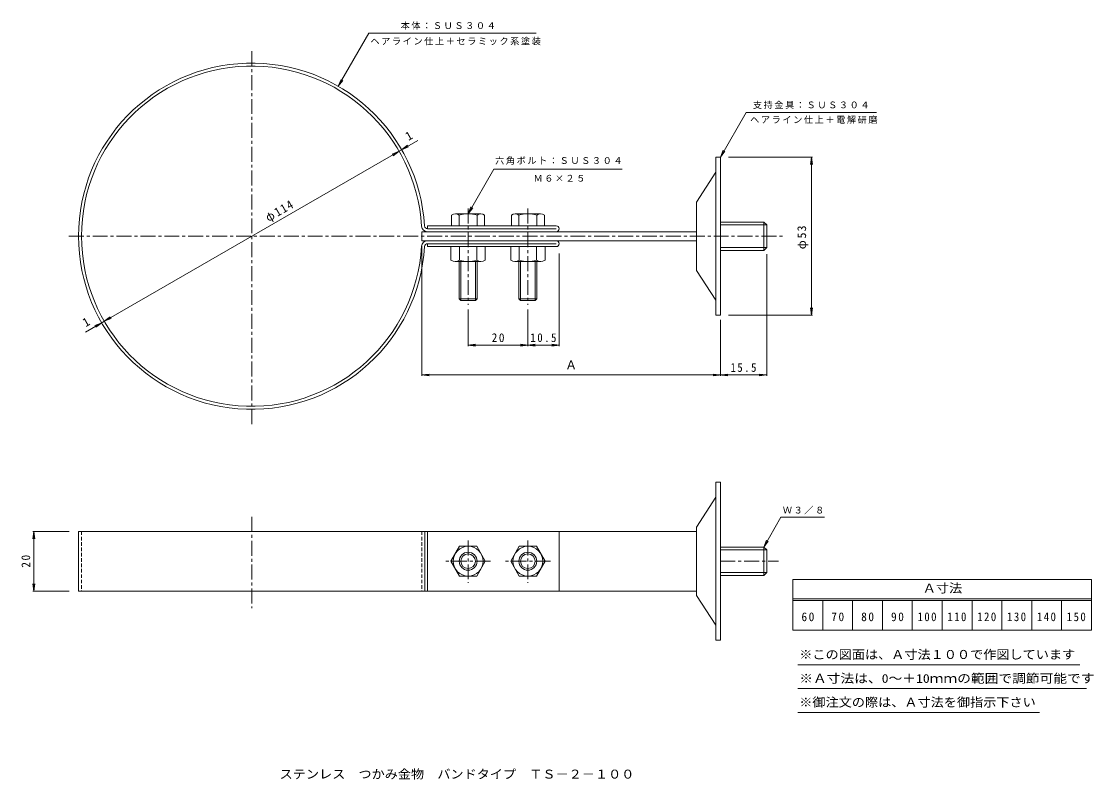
# Model space of a CAD drawing. Units: millimetres on the paper. Extents: x -175 to 184, y -136 to 118.
import ezdxf
from ezdxf.enums import TextEntityAlignment as Align

# ---------------------------------------------------------------- set-up
doc = ezdxf.new("R2010")
doc.units = ezdxf.units.MM
doc.linetypes.add('CHAIN1', pattern=[8, 5, -1, 1, -1])
doc.linetypes.add('DASHED1', pattern=[1.8, 1.2, -0.6])
for name, color, linetype, lineweight in [('0-0', 3, 'Continuous', 9), ('0-2', 4, 'Continuous', 9), ('0-4', 7, 'Continuous', 9), ('0-9', 2, 'Continuous', 9), ('0-E', 7, 'Continuous', 9)]:
    doc.layers.add(name, color=color, linetype=linetype, lineweight=lineweight)
doc.layers.add('F-5', color=2, linetype='Continuous')
doc.styles.add('ＭＳ ゴシック', font='')
doc.styles.get('ＭＳ ゴシック').set_extended_font_data('MS Gothic')

msp = doc.modelspace()

# ---------------------------------------------------------------- linework, layer by layer
at = {"layer": '0-0', "linetype": 'CHAIN1'}
for p, q in [((-98.351, 108.07), (-98.351, -16.902)), ((-159.595, 46.095), (79.394, 46.095)), ((-98.351, -47.959), (-98.351, -78.497))]:
    msp.add_line(p, q, dxfattribs=at)
at = {"layer": '0-0'}
for p, q in [((-39.457, 49.595), (3.649, 49.595)), ((-39.457, 48.595), (-39.457, 49.595)), ((-39.455, 48.595), (3.649, 48.595)), ((-39.455, 43.595), (3.649, 43.595)), ((-156.351, -52.81), (-156.351, -72.81)), ((-40.351, -52.81), (-40.351, -72.81)), ((-39.457, -52.81), (-39.457, -72.81)), ((-156.351, -72.81), (4.649, -72.81))]:
    msp.add_line(p, q, dxfattribs=at)
at = {"layer": '0-0', "linetype": 'DASHED1'}
for p, q in [((-155.351, -52.81), (-155.351, -72.81)), ((-41.351, -52.81), (-41.351, -72.81))]:
    msp.add_line(p, q, dxfattribs=at)
at = {"layer": '0-0'}
for points in [[(-39.457, 43.595), (-39.457, 42.595), (3.649, 42.595)], [(-156.351, -52.81), (4.649, -52.81), (4.649, -72.81)]]:
    msp.add_lwpolyline(points, dxfattribs=at)
for centre, radius, start, end in [((-98.351, 46.095), 58, 3.40091, 356.59909), ((-98.351, 46.095), 57, 3.40091, 356.59909), ((-39.455, 49.595), 2, 183.40097, 270), ((-39.455, 49.595), 1, 183.40097, 270), ((3.649, 48.595), 1, 270, 90), ((-39.455, 42.595), 2, 90, 176.59903), ((-39.455, 42.595), 1, 90, 176.59903), ((3.649, 43.595), 1, 270, 90)]:
    msp.add_arc(centre, radius, start, end, dxfattribs=at)
at = {"layer": '0-2', "linetype": 'CHAIN1'}
for p, q in [((-25.851, 55.401), (-25.851, 23.086)), ((-5.851, 55.401), (-5.851, 23.086)), ((-25.851, -55.87), (-25.851, -70.085)), ((-5.851, -55.87), (-5.851, -70.085)), ((-18.313, -62.81), (-33.881, -62.81)), ((1.687, -62.81), (-13.881, -62.81))]:
    msp.add_line(p, q, dxfattribs=at)
at = {"layer": '0-2'}
for p, q in [((-31.376, 53.114), (-31.376, 49.595)), ((-21.589, 53.595), (-30.114, 53.595)), ((-28.851, 53.114), (-28.851, 49.595)), ((-22.851, 53.114), (-22.851, 49.595)), ((-20.326, 53.114), (-20.326, 49.595)), ((-11.376, 53.114), (-11.376, 49.595)), ((-1.589, 53.595), (-10.114, 53.595)), ((-8.851, 53.114), (-8.851, 49.595)), ((-2.851, 53.114), (-2.851, 49.595)), ((-0.326, 53.114), (-0.326, 49.595)), ((-31.601, 38.085), (-31.601, 42.595)), ((-28.715, 38.085), (-28.715, 42.595)), ((-22.988, 38.085), (-22.988, 42.595)), ((-20.101, 38.085), (-20.101, 42.595)), ((-11.601, 38.085), (-11.601, 42.595)), ((-8.715, 38.085), (-8.715, 42.595)), ((-2.988, 38.085), (-2.988, 42.595)), ((-0.101, 38.085), (-0.101, 42.595)), ((-21.545, 37.595), (-30.158, 37.595)), ((-28.851, 37.595), (-28.851, 25.136)), ((-28.31, 37.595), (-28.31, 24.595)), ((-23.393, 37.595), (-23.393, 24.595)), ((-22.851, 37.595), (-22.851, 25.136)), ((-1.545, 37.595), (-10.158, 37.595)), ((-8.851, 37.595), (-8.851, 25.136)), ((-8.31, 37.595), (-8.31, 24.595)), ((-3.393, 37.595), (-3.393, 24.595)), ((-2.851, 37.595), (-2.851, 25.136)), ((-31.601, -62.81), (-28.715, -57.81)), ((-28.715, -57.81), (-22.988, -57.81)), ((-20.101, -62.81), (-22.988, -57.81)), ((-11.601, -62.81), (-8.715, -57.81)), ((-8.715, -57.81), (-2.988, -57.81)), ((-0.101, -62.81), (-2.988, -57.81)), ((-20.101, -62.81), (-22.988, -67.81)), ((-0.101, -62.81), (-2.988, -67.81))]:
    msp.add_line(p, q, dxfattribs=at)
for points in [[(-23.393, 24.595), (-22.851, 25.136), (-28.851, 25.136), (-28.31, 24.595)], [(-3.393, 24.595), (-2.851, 25.136), (-8.851, 25.136), (-8.31, 24.595)]]:
    msp.add_lwpolyline(points, close=True, dxfattribs=at)
for points in [[(-31.601, -62.81), (-28.715, -67.81), (-22.988, -67.81)], [(-11.601, -62.81), (-8.715, -67.81), (-2.988, -67.81)]]:
    msp.add_lwpolyline(points, dxfattribs=at)
for centre, radius in [((-25.828, -62.81), 5), ((-25.851, -62.81), 3), ((-25.851, -62.81), 2.458), ((-5.828, -62.81), 5), ((-5.851, -62.81), 3), ((-5.851, -62.81), 2.458)]:
    msp.add_circle(centre, radius, dxfattribs=at)
for centre, radius, start, end in [((-30.114, 51.695), 1.9, 48.35789, 131.64212), ((-25.851, 43.981), 9.613, 71.81625, 108.18375), ((-21.589, 51.695), 1.9, 48.35788, 131.64211), ((-10.114, 51.695), 1.9, 48.35789, 131.64212), ((-5.851, 43.981), 9.613, 71.81625, 108.18375), ((-1.589, 51.695), 1.9, 48.35788, 131.64211), ((-30.158, 39.962), 2.368, 232.44278, 307.55722), ((-25.851, 46.192), 8.598, 250.548, 289.452), ((-21.545, 39.962), 2.368, 232.44278, 307.55722), ((-10.158, 39.962), 2.368, 232.44278, 307.55722), ((-5.851, 46.192), 8.598, 250.548, 289.452), ((-1.545, 39.962), 2.368, 232.44278, 307.55722)]:
    msp.add_arc(centre, radius, start, end, dxfattribs=at)
at = {"layer": '0-4'}
for p, q in [((-48.722, 74.748), (-42.708, 78.22)), ((-48.122, 75.095), (-46.138, 76.616)), ((-48.122, 75.095), (-45.812, 76.051)), ((-145.568, 18.834), (-48.722, 74.748)), ((-48.988, 74.595), (-51.298, 73.638)), ((-48.988, 74.595), (-50.971, 73.073)), ((61.351, 72.595), (89.449, 72.595)), ((89.149, 72.595), (88.822, 70.116)), ((89.149, 19.595), (89.149, 72.595)), ((89.149, 72.595), (89.475, 70.116)), ((-41.351, 42.754), (-41.351, -0.705)), ((4.649, 40.266), (4.649, 9.295)), ((74.149, 40.066), (74.149, -0.705)), ((89.149, 19.595), (88.822, 22.073)), ((89.149, 19.595), (89.475, 22.073)), ((-145.568, 18.834), (-153.994, 13.969)), ((-147.715, 17.595), (-145.731, 19.117)), ((-147.715, 17.595), (-145.405, 18.551)), ((-25.851, 21.545), (-25.851, 9.295)), ((-5.851, 21.545), (-5.851, 9.295)), ((58.649, 18.057), (58.649, -0.705)), ((61.351, 19.595), (89.449, 19.595)), ((-148.581, 17.095), (-150.891, 16.138)), ((-148.581, 17.095), (-150.564, 15.573)), ((-25.851, 9.595), (-23.373, 9.921)), ((-25.851, 9.595), (4.649, 9.595)), ((-25.851, 9.595), (-23.373, 9.268)), ((-3.373, 9.268), (-8.33, 9.921)), ((-3.373, 9.921), (-8.33, 9.268)), ((4.649, 9.595), (2.17, 9.921)), ((4.649, 9.595), (2.17, 9.268)), ((-41.351, -0.405), (-38.873, -0.079)), ((-41.351, -0.405), (74.149, -0.405)), ((-41.351, -0.405), (-38.873, -0.732)), ((61.127, -0.732), (56.17, -0.079)), ((61.127, -0.079), (56.17, -0.732)), ((74.149, -0.405), (71.67, -0.079)), ((74.149, -0.405), (71.67, -0.732)), ((73.149, -58.06), (78.929, -48.047)), ((78.929, -48.047), (93.517, -48.047)), ((-171.351, -52.81), (-171.678, -55.288)), ((-159.495, -52.81), (-171.651, -52.81)), ((-171.351, -72.81), (-171.351, -52.81)), ((-171.351, -52.81), (-171.025, -55.288)), ((73.149, -58.06), (74.105, -55.75)), ((73.149, -58.06), (74.671, -56.076)), ((-171.351, -72.81), (-171.678, -70.331)), ((-171.351, -72.81), (-171.025, -70.331)), ((82.925, -68.931), (82.925, -85.931)), ((82.925, -68.931), (182.925, -68.931)), ((182.925, -68.931), (182.925, -85.931)), ((-159.495, -72.81), (-171.651, -72.81)), ((82.925, -75.431), (182.925, -75.431)), ((82.925, -75.931), (182.925, -75.931)), ((92.925, -75.931), (92.925, -85.931)), ((102.925, -75.931), (102.925, -85.931)), ((112.925, -75.931), (112.925, -85.931)), ((122.925, -75.931), (122.925, -85.931)), ((132.925, -75.931), (132.925, -85.931)), ((142.925, -75.931), (142.925, -85.931)), ((152.925, -75.931), (152.925, -85.931)), ((162.925, -75.931), (162.925, -85.931)), ((172.925, -75.931), (172.925, -85.931)), ((82.925, -85.931), (182.925, -85.931)), ((84.533, -97.506), (179.067, -97.506)), ((84.533, -105.506), (181.317, -105.506)), ((84.533, -113.506), (165.567, -113.506))]:
    msp.add_line(p, q, dxfattribs=at)
at = {"layer": '0-9'}
for p, q in [((57.149, 72.595), (57.149, 19.595)), ((50.649, 57.539), (57.149, 67.539)), ((50.649, 57.539), (50.649, 34.65)), ((58.649, 50.857), (73.149, 50.857)), ((73.149, 50.857), (73.149, 41.332)), ((73.149, 50.857), (74.149, 49.857)), ((58.649, 49.857), (74.149, 49.857)), ((74.149, 49.857), (74.149, 42.332)), ((-41.351, 44.595), (50.649, 44.595)), ((58.649, 42.332), (74.149, 42.332)), ((58.649, 41.332), (73.149, 41.332)), ((74.149, 42.332), (73.149, 41.332)), ((50.649, 34.65), (57.149, 24.65)), ((57.149, 19.595), (58.649, 19.595)), ((57.149, -36.31), (57.149, -89.31)), ((50.649, -51.365), (57.149, -41.365)), ((4.649, -52.81), (50.649, -52.81)), ((50.649, -51.365), (50.649, -74.254)), ((58.649, -58.047), (73.149, -58.047)), ((58.649, -59.047), (74.149, -59.047)), ((73.149, -58.047), (73.149, -67.572)), ((73.149, -58.047), (74.149, -59.047)), ((74.149, -59.047), (74.149, -66.572)), ((58.649, -66.572), (74.149, -66.572)), ((58.649, -67.572), (73.149, -67.572)), ((74.149, -66.572), (73.149, -67.572)), ((4.649, -72.81), (50.649, -72.81)), ((50.649, -74.254), (57.149, -84.254)), ((57.149, -89.31), (58.649, -89.31))]:
    msp.add_line(p, q, dxfattribs=at)
at = {"layer": '0-9', "linetype": 'CHAIN1'}
msp.add_line((58.649, -62.81), (78.11, -62.81), dxfattribs=at)
at = {"layer": '0-9'}
for points in [[(57.149, 72.595), (58.649, 72.595), (58.649, 19.595)], [(-41.351, 44.595), (-41.351, 47.595), (50.649, 47.595)], [(57.149, -36.31), (58.649, -36.31), (58.649, -89.31)]]:
    msp.add_lwpolyline(points, dxfattribs=at)
at = {"layer": '0-E'}
for p, q in [((-69.351, 96.324), (-59.092, 114.095)), ((-59.092, 114.095), (-3.077, 114.095)), ((-69.351, 96.324), (-68.395, 98.634)), ((-69.351, 96.324), (-67.829, 98.307)), ((58.649, 72.595), (59.605, 74.904)), ((58.649, 72.595), (60.171, 74.578)), ((-25.851, 53.595), (-24.895, 55.904)), ((-25.851, 53.595), (-24.329, 55.578))]:
    msp.add_line(p, q, dxfattribs=at)
for points in [[(58.649, 72.595), (67.309, 87.595), (110.976, 87.595)], [(-25.851, 53.595), (-17.191, 68.595), (25.706, 68.595)]]:
    msp.add_lwpolyline(points, dxfattribs=at)

# ---------------------------------------------------------------- texts
at = {"layer": '0-4', "color": 2, "style": 'ＭＳ ゴシック'}
for p in [(-45.408, 77.239), (-153.527, 14.816)]:
    msp.add_text('1', height=2.933, rotation=30, dxfattribs=at).set_placement(p, align=Align.BOTTOM_LEFT)
msp.add_text('Ａ', height=2.933, dxfattribs=at).set_placement((6.649, 0.595), align=Align.BOTTOM_LEFT)
for s, width, p in [('Ａ寸法', 1.1, (126.425, -74.181)), ('※この図面は、Ａ寸法１００で作図しています', 1.1, (85.067, -96.439)), ('※Ａ寸法は、0～＋10ｍｍの範囲で調節可能です', 1.15, (85.067, -104.439)), ('※御注文の際は、Ａ寸法を御指示下さい', 1.1, (85.067, -112.439))]:
    msp.add_text(s, height=2.933, dxfattribs=dict(at, width=width)).set_placement(p, align=Align.BOTTOM_LEFT)
at = {"layer": '0-4', "color": 2, "char_height": 2.933, "attachment_point": 7, "style": 'ＭＳ ゴシック'}
for s, insert, rotation in [('\\T1.21;\\W0.95;φ114', (-92.334, 50.146), 30), ('\\T1.19;φ53', (88.149, 41.72), 90), ('\\T1.27;\\W0.95;20', (-172.469, -64.949), 90.859)]:
    msp.add_mtext(s, dxfattribs=dict(at, insert=insert, rotation=rotation))
for s, insert in [('\\T1.27;\\W0.95;20', (-17.976, 10.595)), ('\\T1.28;\\W0.9;10.5', (-4.976, 10.595)), ('\\T1.28;\\W0.9;15.5', (62.024, 0.595)), ('\\T1.27;\\W0.95;60', (85.8, -82.931)), ('\\T1.27;\\W0.95;70', (95.8, -82.931)), ('\\T1.27;\\W0.95;80', (105.8, -82.931)), ('\\T1.27;\\W0.95;90', (115.8, -82.931)), ('\\T1.27;\\W0.9;100', (124.675, -82.931)), ('\\T1.27;\\W0.9;110', (134.675, -82.931)), ('\\T1.27;\\W0.9;120', (144.675, -82.931)), ('\\T1.27;\\W0.9;130', (154.675, -82.931)), ('\\T1.27;\\W0.9;140', (164.675, -82.931)), ('\\T1.27;\\W0.9;150', (174.675, -82.931))]:
    msp.add_mtext(s, dxfattribs=dict(at, insert=insert))
at = {"layer": '0-4', "insert": (79.561, -47.078), "char_height": 2.199, "attachment_point": 7, "style": 'ＭＳ ゴシック'}
msp.add_mtext('\\T1.17;Ｗ３／８', dxfattribs=at)
at = {"layer": '0-E', "char_height": 2.199, "attachment_point": 7, "style": 'ＭＳ ゴシック'}
for s, insert in [('\\T1.17;本体：ＳＵＳ３０４', (-48.467, 115.308)), ('\\T1.17;ヘアライン仕上＋セラミック系塗装', (-58.577, 110.073)), ('\\T1.17;支持金具：ＳＵＳ３０４', (69.502, 88.714)), ('\\T1.17;ヘアライン仕上＋電解研磨', (68.601, 83.755)), ('\\T1.17;六角ボルト：ＳＵＳ３０４', (-16.819, 70.068)), ('\\T1.17;Ｍ６×２５', (-3.953, 64.357))]:
    msp.add_mtext(s, dxfattribs=dict(at, insert=insert))
at = {"layer": 'F-5', "style": 'ＭＳ ゴシック', "width": 1.1}
msp.add_text('ステンレス\u3000つかみ金物\u3000バンドタイプ\u3000ＴＳ－２－１００', height=2.933, dxfattribs=at).set_placement((-88.988, -136.53), align=Align.BOTTOM_LEFT)

doc.saveas('drawing.dxf')
